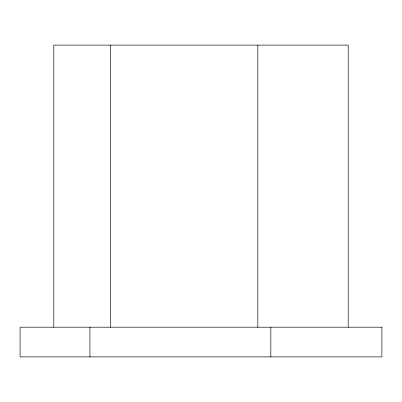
<?xml version="1.0" encoding="UTF-8"?>
<svg xmlns="http://www.w3.org/2000/svg" width="402" height="402" viewBox="0 0 402 402"><rect width="100%" height="100%" fill="white"/><g stroke="black" fill="none" stroke-linecap="round" stroke-linejoin="round"><path stroke-width="0.6" d="M348.197 327.198L348.197 45.109L53.803 45.109L53.803 327.198M270.837 327.198L270.837 356.891M257.828 45.109L257.828 327.198M110.63 45.109L110.63 327.198M89.937 327.198L89.937 356.891M381.9 327.198L20.1 327.198L20.1 356.891L381.9 356.891L381.9 327.198"/></g></svg>
